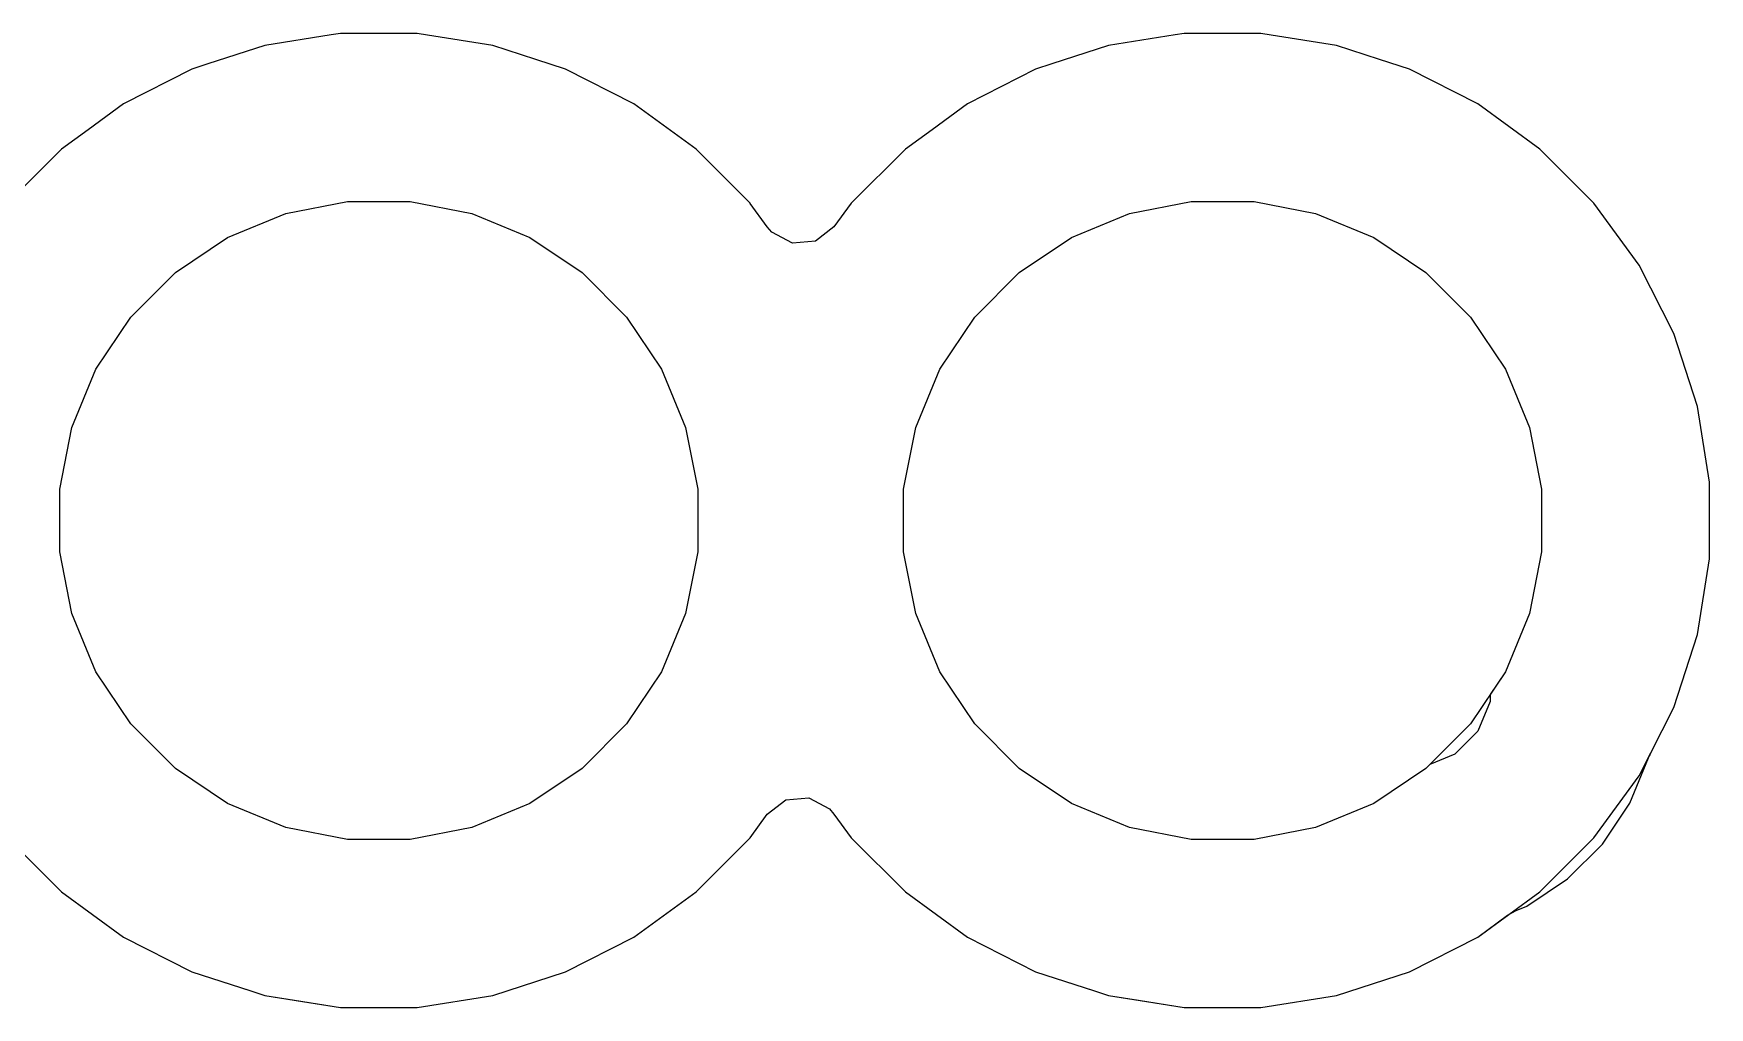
# Model space of a CAD drawing. Header units: inches. Extents: x 6.57 to 9.79, y -8.72 to -3.17.
# Drawn here: x 8.5378 to 8.7364, y -5.2852 to -5.1698 of the extents above; entities that cross this region are included whole.
import ezdxf

# ---------------------------------------------------------------- set-up
doc = ezdxf.new("R2010")
doc.units = ezdxf.units.IN
doc.header["$MEASUREMENT"] = 0
doc.layers.add('In2.Cu', color=33, linetype='CONTINUOUS', true_color=0xce7d2c)

msp = doc.modelspace()

# ---------------------------------------------------------------- linework, layer by layer
at = {"layer": 'In2.Cu', "linetype": 'CONTINUOUS'}
for p, q in [((8.5731, -5.16997), (8.56521, -5.17122)), ((8.5731, -5.16997), (8.56521, -5.17122)), ((8.5731, -5.16997), (8.56521, -5.17122)), ((8.5731, -5.16997), (8.56521, -5.17122)), ((8.57418, -5.1698), (8.5731, -5.16997)), ((8.57418, -5.1698), (8.5731, -5.16997)), ((8.57418, -5.1698), (8.5731, -5.16997)), ((8.57418, -5.1698), (8.5731, -5.16997)), ((8.58326, -5.1698), (8.57418, -5.1698)), ((8.58326, -5.1698), (8.57418, -5.1698)), ((8.58326, -5.1698), (8.57418, -5.1698)), ((8.58326, -5.1698), (8.57418, -5.1698)), ((8.58449, -5.16999), (8.58326, -5.1698)), ((8.58449, -5.16999), (8.58326, -5.1698)), ((8.58449, -5.16999), (8.58326, -5.1698)), ((8.58449, -5.16999), (8.58326, -5.1698)), ((8.59224, -5.17122), (8.58449, -5.16999)), ((8.59224, -5.17122), (8.58449, -5.16999)), ((8.59224, -5.17122), (8.58449, -5.16999)), ((8.59224, -5.17122), (8.58449, -5.16999)), ((8.6731, -5.16997), (8.66521, -5.17122)), ((8.6731, -5.16997), (8.66521, -5.17122)), ((8.6731, -5.16997), (8.66521, -5.17122)), ((8.6731, -5.16997), (8.66521, -5.17122)), ((8.67418, -5.1698), (8.6731, -5.16997)), ((8.67418, -5.1698), (8.6731, -5.16997)), ((8.67418, -5.1698), (8.6731, -5.16997)), ((8.67418, -5.1698), (8.6731, -5.16997)), ((8.68326, -5.1698), (8.67418, -5.1698)), ((8.68326, -5.1698), (8.67418, -5.1698)), ((8.68326, -5.1698), (8.67418, -5.1698)), ((8.68326, -5.1698), (8.67418, -5.1698)), ((8.68449, -5.16999), (8.68326, -5.1698)), ((8.68449, -5.16999), (8.68326, -5.1698)), ((8.68449, -5.16999), (8.68326, -5.1698)), ((8.68449, -5.16999), (8.68326, -5.1698)), ((8.69224, -5.17122), (8.68449, -5.16999)), ((8.69224, -5.17122), (8.68449, -5.16999)), ((8.69224, -5.17122), (8.68449, -5.16999)), ((8.69224, -5.17122), (8.68449, -5.16999)), ((8.56521, -5.17122), (8.55848, -5.17341)), ((8.56521, -5.17122), (8.55848, -5.17341)), ((8.56521, -5.17122), (8.55848, -5.17341)), ((8.56521, -5.17122), (8.55848, -5.17341)), ((8.59732, -5.17287), (8.59224, -5.17122)), ((8.59732, -5.17287), (8.59224, -5.17122)), ((8.59732, -5.17287), (8.59224, -5.17122)), ((8.59732, -5.17287), (8.59224, -5.17122)), ((8.66521, -5.17122), (8.65848, -5.17341)), ((8.66521, -5.17122), (8.65848, -5.17341)), ((8.66521, -5.17122), (8.65848, -5.17341)), ((8.66521, -5.17122), (8.65848, -5.17341)), ((8.69732, -5.17287), (8.69224, -5.17122)), ((8.69732, -5.17287), (8.69224, -5.17122)), ((8.69732, -5.17287), (8.69224, -5.17122)), ((8.69732, -5.17287), (8.69224, -5.17122)), ((8.55657, -5.17403), (8.54848, -5.17815)), ((8.55657, -5.17403), (8.54848, -5.17815)), ((8.55657, -5.17403), (8.54848, -5.17815)), ((8.55657, -5.17403), (8.54848, -5.17815)), ((8.55848, -5.17341), (8.55657, -5.17403)), ((8.55848, -5.17341), (8.55657, -5.17403)), ((8.55848, -5.17341), (8.55657, -5.17403)), ((8.55848, -5.17341), (8.55657, -5.17403)), ((8.55657, -5.17403), (8.55657, -5.17403)), ((8.55657, -5.17403), (8.55657, -5.17403)), ((8.55657, -5.17403), (8.55657, -5.17403)), ((8.55657, -5.17403), (8.55657, -5.17403)), ((8.55657, -5.17403), (8.55657, -5.17403)), ((8.55657, -5.17403), (8.55657, -5.17403)), ((8.55657, -5.17403), (8.55657, -5.17403)), ((8.55657, -5.17403), (8.55657, -5.17403)), ((8.60087, -5.17403), (8.59732, -5.17287)), ((8.60087, -5.17403), (8.59732, -5.17287)), ((8.60087, -5.17403), (8.59732, -5.17287)), ((8.60087, -5.17403), (8.59732, -5.17287)), ((8.60897, -5.17815), (8.60087, -5.17403)), ((8.60897, -5.17815), (8.60087, -5.17403)), ((8.60897, -5.17815), (8.60087, -5.17403)), ((8.60897, -5.17815), (8.60087, -5.17403)), ((8.65657, -5.17403), (8.64848, -5.17815)), ((8.65657, -5.17403), (8.64848, -5.17815)), ((8.65657, -5.17403), (8.64848, -5.17815)), ((8.65657, -5.17403), (8.64848, -5.17815)), ((8.65848, -5.17341), (8.65657, -5.17403)), ((8.65848, -5.17341), (8.65657, -5.17403)), ((8.65848, -5.17341), (8.65657, -5.17403)), ((8.65848, -5.17341), (8.65657, -5.17403)), ((8.65657, -5.17403), (8.65657, -5.17403)), ((8.65657, -5.17403), (8.65657, -5.17403)), ((8.65657, -5.17403), (8.65657, -5.17403)), ((8.65657, -5.17403), (8.65657, -5.17403)), ((8.65657, -5.17403), (8.65657, -5.17403)), ((8.65657, -5.17403), (8.65657, -5.17403)), ((8.65657, -5.17403), (8.65657, -5.17403)), ((8.65657, -5.17403), (8.65657, -5.17403)), ((8.70087, -5.17403), (8.69732, -5.17287)), ((8.70087, -5.17403), (8.69732, -5.17287)), ((8.70087, -5.17403), (8.69732, -5.17287)), ((8.70087, -5.17403), (8.69732, -5.17287)), ((8.70897, -5.17815), (8.70087, -5.17403)), ((8.70897, -5.17815), (8.70087, -5.17403)), ((8.70897, -5.17815), (8.70087, -5.17403)), ((8.70897, -5.17815), (8.70087, -5.17403)), ((8.54848, -5.17815), (8.54429, -5.1812)), ((8.54848, -5.17815), (8.54429, -5.1812)), ((8.54848, -5.17815), (8.54429, -5.1812)), ((8.54848, -5.17815), (8.54429, -5.1812)), ((8.61632, -5.18349), (8.60897, -5.17815)), ((8.61632, -5.18349), (8.60897, -5.17815)), ((8.61632, -5.18349), (8.60897, -5.17815)), ((8.61632, -5.18349), (8.60897, -5.17815)), ((8.64848, -5.17815), (8.64429, -5.1812)), ((8.64848, -5.17815), (8.64429, -5.1812)), ((8.64848, -5.17815), (8.64429, -5.1812)), ((8.64848, -5.17815), (8.64429, -5.1812)), ((8.71632, -5.18349), (8.70897, -5.17815)), ((8.71632, -5.18349), (8.70897, -5.17815)), ((8.71632, -5.18349), (8.70897, -5.17815)), ((8.71632, -5.18349), (8.70897, -5.17815)), ((8.54429, -5.1812), (8.54113, -5.18349)), ((8.54429, -5.1812), (8.54113, -5.18349)), ((8.54429, -5.1812), (8.54113, -5.18349)), ((8.54429, -5.1812), (8.54113, -5.18349)), ((8.64429, -5.1812), (8.64113, -5.18349)), ((8.64429, -5.1812), (8.64113, -5.18349)), ((8.64429, -5.1812), (8.64113, -5.18349)), ((8.64429, -5.1812), (8.64113, -5.18349)), ((8.54113, -5.18349), (8.53471, -5.18991)), ((8.54113, -5.18349), (8.53471, -5.18991)), ((8.54113, -5.18349), (8.53471, -5.18991)), ((8.54113, -5.18349), (8.53471, -5.18991)), ((8.54113, -5.18349), (8.54113, -5.18349)), ((8.54113, -5.18349), (8.54113, -5.18349)), ((8.54113, -5.18349), (8.54113, -5.18349)), ((8.54113, -5.18349), (8.54113, -5.18349)), ((8.54113, -5.18349), (8.54113, -5.18349)), ((8.54113, -5.18349), (8.54113, -5.18349)), ((8.54113, -5.18349), (8.54113, -5.18349)), ((8.54113, -5.18349), (8.54113, -5.18349)), ((8.62274, -5.18991), (8.61632, -5.18349)), ((8.62274, -5.18991), (8.61632, -5.18349)), ((8.62274, -5.18991), (8.61632, -5.18349)), ((8.62274, -5.18991), (8.61632, -5.18349)), ((8.64113, -5.18349), (8.63471, -5.18991)), ((8.64113, -5.18349), (8.63471, -5.18991)), ((8.64113, -5.18349), (8.63471, -5.18991)), ((8.64113, -5.18349), (8.63471, -5.18991)), ((8.64113, -5.18349), (8.64113, -5.18349)), ((8.64113, -5.18349), (8.64113, -5.18349)), ((8.64113, -5.18349), (8.64113, -5.18349)), ((8.64113, -5.18349), (8.64113, -5.18349)), ((8.64113, -5.18349), (8.64113, -5.18349)), ((8.64113, -5.18349), (8.64113, -5.18349)), ((8.64113, -5.18349), (8.64113, -5.18349)), ((8.64113, -5.18349), (8.64113, -5.18349)), ((8.72274, -5.18991), (8.71632, -5.18349)), ((8.72274, -5.18991), (8.71632, -5.18349)), ((8.72274, -5.18991), (8.71632, -5.18349)), ((8.72274, -5.18991), (8.71632, -5.18349)), ((8.56769, -5.19114), (8.575, -5.18969)), ((8.56769, -5.19114), (8.575, -5.18969)), ((8.56769, -5.19114), (8.575, -5.18969)), ((8.56769, -5.19114), (8.575, -5.18969)), ((8.575, -5.18969), (8.58245, -5.18969)), ((8.575, -5.18969), (8.58245, -5.18969)), ((8.575, -5.18969), (8.58245, -5.18969)), ((8.575, -5.18969), (8.58245, -5.18969)), ((8.58245, -5.18969), (8.58975, -5.19114)), ((8.58245, -5.18969), (8.58975, -5.19114)), ((8.58245, -5.18969), (8.58975, -5.19114)), ((8.58245, -5.18969), (8.58975, -5.19114)), ((8.62275, -5.18993), (8.62274, -5.18991)), ((8.62275, -5.18993), (8.62274, -5.18991)), ((8.62275, -5.18993), (8.62274, -5.18991)), ((8.62275, -5.18993), (8.62274, -5.18991)), ((8.62477, -5.19271), (8.62275, -5.18993)), ((8.62477, -5.19271), (8.62275, -5.18993)), ((8.62477, -5.19271), (8.62275, -5.18993)), ((8.62477, -5.19271), (8.62275, -5.18993)), ((8.63471, -5.18991), (8.63267, -5.19271)), ((8.63471, -5.18991), (8.63267, -5.19271)), ((8.63471, -5.18991), (8.63267, -5.19271)), ((8.63471, -5.18991), (8.63267, -5.19271)), ((8.66769, -5.19114), (8.675, -5.18969)), ((8.66769, -5.19114), (8.675, -5.18969)), ((8.66769, -5.19114), (8.675, -5.18969)), ((8.66769, -5.19114), (8.675, -5.18969)), ((8.675, -5.18969), (8.68245, -5.18969)), ((8.675, -5.18969), (8.68245, -5.18969)), ((8.675, -5.18969), (8.68245, -5.18969)), ((8.675, -5.18969), (8.68245, -5.18969)), ((8.68245, -5.18969), (8.68975, -5.19114)), ((8.68245, -5.18969), (8.68975, -5.19114)), ((8.68245, -5.18969), (8.68975, -5.19114)), ((8.68245, -5.18969), (8.68975, -5.19114)), ((8.72808, -5.19726), (8.72274, -5.18991)), ((8.72808, -5.19726), (8.72274, -5.18991)), ((8.72808, -5.19726), (8.72274, -5.18991)), ((8.72808, -5.19726), (8.72274, -5.18991)), ((8.56081, -5.19399), (8.56769, -5.19114)), ((8.56081, -5.19399), (8.56769, -5.19114)), ((8.56081, -5.19399), (8.56769, -5.19114)), ((8.56081, -5.19399), (8.56769, -5.19114)), ((8.58975, -5.19114), (8.59664, -5.19399)), ((8.58975, -5.19114), (8.59664, -5.19399)), ((8.58975, -5.19114), (8.59664, -5.19399)), ((8.58975, -5.19114), (8.59664, -5.19399)), ((8.66081, -5.19399), (8.66769, -5.19114)), ((8.66081, -5.19399), (8.66769, -5.19114)), ((8.66081, -5.19399), (8.66769, -5.19114)), ((8.66081, -5.19399), (8.66769, -5.19114)), ((8.68975, -5.19114), (8.69664, -5.19399)), ((8.68975, -5.19114), (8.69664, -5.19399)), ((8.68975, -5.19114), (8.69664, -5.19399)), ((8.68975, -5.19114), (8.69664, -5.19399)), ((8.62532, -5.19335), (8.62477, -5.19271)), ((8.62532, -5.19335), (8.62477, -5.19271)), ((8.62532, -5.19335), (8.62477, -5.19271)), ((8.62532, -5.19335), (8.62477, -5.19271)), ((8.62775, -5.19463), (8.62532, -5.19335)), ((8.62775, -5.19463), (8.62532, -5.19335)), ((8.62775, -5.19463), (8.62532, -5.19335)), ((8.62775, -5.19463), (8.62532, -5.19335)), ((8.63267, -5.19271), (8.63049, -5.19439)), ((8.63267, -5.19271), (8.63049, -5.19439)), ((8.63267, -5.19271), (8.63049, -5.19439)), ((8.63267, -5.19271), (8.63049, -5.19439)), ((8.55462, -5.19813), (8.56081, -5.19399)), ((8.55462, -5.19813), (8.56081, -5.19399)), ((8.55462, -5.19813), (8.56081, -5.19399)), ((8.55462, -5.19813), (8.56081, -5.19399)), ((8.59664, -5.19399), (8.60283, -5.19813)), ((8.59664, -5.19399), (8.60283, -5.19813)), ((8.59664, -5.19399), (8.60283, -5.19813)), ((8.59664, -5.19399), (8.60283, -5.19813)), ((8.63049, -5.19439), (8.62775, -5.19463)), ((8.63049, -5.19439), (8.62775, -5.19463)), ((8.63049, -5.19439), (8.62775, -5.19463)), ((8.63049, -5.19439), (8.62775, -5.19463)), ((8.65462, -5.19813), (8.66081, -5.19399)), ((8.65462, -5.19813), (8.66081, -5.19399)), ((8.65462, -5.19813), (8.66081, -5.19399)), ((8.65462, -5.19813), (8.66081, -5.19399)), ((8.69664, -5.19399), (8.70283, -5.19813)), ((8.69664, -5.19399), (8.70283, -5.19813)), ((8.69664, -5.19399), (8.70283, -5.19813)), ((8.69664, -5.19399), (8.70283, -5.19813)), ((8.7322, -5.20535), (8.72808, -5.19726)), ((8.7322, -5.20535), (8.72808, -5.19726)), ((8.7322, -5.20535), (8.72808, -5.19726)), ((8.7322, -5.20535), (8.72808, -5.19726)), ((8.54935, -5.2034), (8.55462, -5.19813)), ((8.54935, -5.2034), (8.55462, -5.19813)), ((8.54935, -5.2034), (8.55462, -5.19813)), ((8.54935, -5.2034), (8.55462, -5.19813)), ((8.60283, -5.19813), (8.6081, -5.2034)), ((8.60283, -5.19813), (8.6081, -5.2034)), ((8.60283, -5.19813), (8.6081, -5.2034)), ((8.60283, -5.19813), (8.6081, -5.2034)), ((8.64935, -5.2034), (8.65462, -5.19813)), ((8.64935, -5.2034), (8.65462, -5.19813)), ((8.64935, -5.2034), (8.65462, -5.19813)), ((8.64935, -5.2034), (8.65462, -5.19813)), ((8.70283, -5.19813), (8.7081, -5.2034)), ((8.70283, -5.19813), (8.7081, -5.2034)), ((8.70283, -5.19813), (8.7081, -5.2034)), ((8.70283, -5.19813), (8.7081, -5.2034)), ((8.54521, -5.20959), (8.54935, -5.2034)), ((8.54521, -5.20959), (8.54935, -5.2034)), ((8.54521, -5.20959), (8.54935, -5.2034)), ((8.54521, -5.20959), (8.54935, -5.2034)), ((8.6081, -5.2034), (8.61224, -5.20959)), ((8.6081, -5.2034), (8.61224, -5.20959)), ((8.6081, -5.2034), (8.61224, -5.20959)), ((8.6081, -5.2034), (8.61224, -5.20959)), ((8.64521, -5.20959), (8.64935, -5.2034)), ((8.64521, -5.20959), (8.64935, -5.2034)), ((8.64521, -5.20959), (8.64935, -5.2034)), ((8.64521, -5.20959), (8.64935, -5.2034)), ((8.7081, -5.2034), (8.71224, -5.20959)), ((8.7081, -5.2034), (8.71224, -5.20959)), ((8.7081, -5.2034), (8.71224, -5.20959)), ((8.7081, -5.2034), (8.71224, -5.20959)), ((8.73501, -5.21399), (8.7322, -5.20535)), ((8.73501, -5.21399), (8.7322, -5.20535)), ((8.73501, -5.21399), (8.7322, -5.20535)), ((8.73501, -5.21399), (8.7322, -5.20535)), ((8.54236, -5.21647), (8.54521, -5.20959)), ((8.54236, -5.21647), (8.54521, -5.20959)), ((8.54236, -5.21647), (8.54521, -5.20959)), ((8.54236, -5.21647), (8.54521, -5.20959)), ((8.61224, -5.20959), (8.61509, -5.21647)), ((8.61224, -5.20959), (8.61509, -5.21647)), ((8.61224, -5.20959), (8.61509, -5.21647)), ((8.61224, -5.20959), (8.61509, -5.21647)), ((8.64236, -5.21647), (8.64521, -5.20959)), ((8.64236, -5.21647), (8.64521, -5.20959)), ((8.64236, -5.21647), (8.64521, -5.20959)), ((8.64236, -5.21647), (8.64521, -5.20959)), ((8.71224, -5.20959), (8.71509, -5.21647)), ((8.71224, -5.20959), (8.71509, -5.21647)), ((8.71224, -5.20959), (8.71509, -5.21647)), ((8.71224, -5.20959), (8.71509, -5.21647)), ((8.73643, -5.22296), (8.73501, -5.21399)), ((8.73643, -5.22296), (8.73501, -5.21399)), ((8.73643, -5.22296), (8.73501, -5.21399)), ((8.73643, -5.22296), (8.73501, -5.21399)), ((8.54091, -5.22378), (8.54236, -5.21647)), ((8.54091, -5.22378), (8.54236, -5.21647)), ((8.54091, -5.22378), (8.54236, -5.21647)), ((8.54091, -5.22378), (8.54236, -5.21647)), ((8.61509, -5.21647), (8.61654, -5.22378)), ((8.61509, -5.21647), (8.61654, -5.22378)), ((8.61509, -5.21647), (8.61654, -5.22378)), ((8.61509, -5.21647), (8.61654, -5.22378)), ((8.64091, -5.22378), (8.64236, -5.21647)), ((8.64091, -5.22378), (8.64236, -5.21647)), ((8.64091, -5.22378), (8.64236, -5.21647)), ((8.64091, -5.22378), (8.64236, -5.21647)), ((8.71509, -5.21647), (8.71654, -5.22378)), ((8.71509, -5.21647), (8.71654, -5.22378)), ((8.71509, -5.21647), (8.71654, -5.22378)), ((8.71509, -5.21647), (8.71654, -5.22378)), ((8.73643, -5.23205), (8.73643, -5.22296)), ((8.73643, -5.23205), (8.73643, -5.22296)), ((8.73643, -5.23205), (8.73643, -5.22296)), ((8.73643, -5.23205), (8.73643, -5.22296)), ((8.54091, -5.23123), (8.54091, -5.22378)), ((8.54091, -5.23123), (8.54091, -5.22378)), ((8.54091, -5.23123), (8.54091, -5.22378)), ((8.54091, -5.23123), (8.54091, -5.22378)), ((8.61654, -5.22378), (8.61654, -5.23123)), ((8.61654, -5.22378), (8.61654, -5.23123)), ((8.61654, -5.22378), (8.61654, -5.23123)), ((8.61654, -5.22378), (8.61654, -5.23123)), ((8.64091, -5.23123), (8.64091, -5.22378)), ((8.64091, -5.23123), (8.64091, -5.22378)), ((8.64091, -5.23123), (8.64091, -5.22378)), ((8.64091, -5.23123), (8.64091, -5.22378)), ((8.71654, -5.22378), (8.71654, -5.23123)), ((8.71654, -5.22378), (8.71654, -5.23123)), ((8.71654, -5.22378), (8.71654, -5.23123)), ((8.71654, -5.22378), (8.71654, -5.23123)), ((8.54236, -5.23854), (8.54091, -5.23123)), ((8.54236, -5.23854), (8.54091, -5.23123)), ((8.54236, -5.23854), (8.54091, -5.23123)), ((8.54236, -5.23854), (8.54091, -5.23123)), ((8.61654, -5.23123), (8.61509, -5.23854)), ((8.61654, -5.23123), (8.61509, -5.23854)), ((8.61654, -5.23123), (8.61509, -5.23854)), ((8.61654, -5.23123), (8.61509, -5.23854)), ((8.64236, -5.23854), (8.64091, -5.23123)), ((8.64236, -5.23854), (8.64091, -5.23123)), ((8.64236, -5.23854), (8.64091, -5.23123)), ((8.64236, -5.23854), (8.64091, -5.23123)), ((8.71654, -5.23123), (8.71509, -5.23854)), ((8.71654, -5.23123), (8.71509, -5.23854)), ((8.71654, -5.23123), (8.71509, -5.23854)), ((8.71654, -5.23123), (8.71509, -5.23854)), ((8.73501, -5.24102), (8.73643, -5.23205)), ((8.73501, -5.24102), (8.73643, -5.23205)), ((8.73501, -5.24102), (8.73643, -5.23205)), ((8.73501, -5.24102), (8.73643, -5.23205)), ((8.54521, -5.24542), (8.54236, -5.23854)), ((8.54521, -5.24542), (8.54236, -5.23854)), ((8.54521, -5.24542), (8.54236, -5.23854)), ((8.54521, -5.24542), (8.54236, -5.23854)), ((8.61509, -5.23854), (8.61224, -5.24542)), ((8.61509, -5.23854), (8.61224, -5.24542)), ((8.61509, -5.23854), (8.61224, -5.24542)), ((8.61509, -5.23854), (8.61224, -5.24542)), ((8.64521, -5.24542), (8.64236, -5.23854)), ((8.64521, -5.24542), (8.64236, -5.23854)), ((8.64521, -5.24542), (8.64236, -5.23854)), ((8.64521, -5.24542), (8.64236, -5.23854)), ((8.71509, -5.23854), (8.71224, -5.24542)), ((8.71509, -5.23854), (8.71224, -5.24542)), ((8.71509, -5.23854), (8.71224, -5.24542)), ((8.71509, -5.23854), (8.71224, -5.24542)), ((8.7322, -5.24966), (8.73501, -5.24102)), ((8.7322, -5.24966), (8.73501, -5.24102)), ((8.7322, -5.24966), (8.73501, -5.24102)), ((8.7322, -5.24966), (8.73501, -5.24102)), ((8.54935, -5.25161), (8.54521, -5.24542)), ((8.54935, -5.25161), (8.54521, -5.24542)), ((8.54935, -5.25161), (8.54521, -5.24542)), ((8.54935, -5.25161), (8.54521, -5.24542)), ((8.61224, -5.24542), (8.6081, -5.25161)), ((8.61224, -5.24542), (8.6081, -5.25161)), ((8.61224, -5.24542), (8.6081, -5.25161)), ((8.61224, -5.24542), (8.6081, -5.25161)), ((8.64935, -5.25161), (8.64521, -5.24542)), ((8.64935, -5.25161), (8.64521, -5.24542)), ((8.64935, -5.25161), (8.64521, -5.24542)), ((8.64935, -5.25161), (8.64521, -5.24542)), ((8.71224, -5.24542), (8.7081, -5.25161)), ((8.71224, -5.24542), (8.7081, -5.25161)), ((8.71224, -5.24542), (8.71044, -5.24811)), ((8.71224, -5.24542), (8.71044, -5.24811)), ((8.71044, -5.24894), (8.70897, -5.25248)), ((8.71044, -5.24894), (8.70897, -5.25248)), ((8.71044, -5.24811), (8.71044, -5.24894)), ((8.71044, -5.24811), (8.71044, -5.24894)), ((8.72808, -5.25775), (8.7322, -5.24966)), ((8.72808, -5.25775), (8.7322, -5.24966)), ((8.72946, -5.25503), (8.7322, -5.24966)), ((8.72946, -5.25503), (8.7322, -5.24966)), ((8.7322, -5.24966), (8.7322, -5.24966)), ((8.7322, -5.24966), (8.7322, -5.24966)), ((8.7322, -5.24966), (8.7322, -5.24966)), ((8.7322, -5.24966), (8.7322, -5.24966)), ((8.55462, -5.25688), (8.54935, -5.25161)), ((8.55462, -5.25688), (8.54935, -5.25161)), ((8.55462, -5.25688), (8.54935, -5.25161)), ((8.55462, -5.25688), (8.54935, -5.25161)), ((8.6081, -5.25161), (8.60283, -5.25688)), ((8.6081, -5.25161), (8.60283, -5.25688)), ((8.6081, -5.25161), (8.60283, -5.25688)), ((8.6081, -5.25161), (8.60283, -5.25688)), ((8.65462, -5.25688), (8.64935, -5.25161)), ((8.65462, -5.25688), (8.64935, -5.25161)), ((8.65462, -5.25688), (8.64935, -5.25161)), ((8.65462, -5.25688), (8.64935, -5.25161)), ((8.7081, -5.25161), (8.70283, -5.25688)), ((8.7081, -5.25161), (8.70283, -5.25688)), ((8.70897, -5.25248), (8.70626, -5.2552)), ((8.70897, -5.25248), (8.70626, -5.2552)), ((8.70626, -5.2552), (8.70328, -5.25643)), ((8.70626, -5.2552), (8.70328, -5.25643)), ((8.7292, -5.25563), (8.72929, -5.25541)), ((8.7292, -5.25563), (8.72929, -5.25541)), ((8.72929, -5.25541), (8.72931, -5.25542)), ((8.72929, -5.25541), (8.72931, -5.25542)), ((8.72931, -5.25542), (8.72946, -5.25503)), ((8.72931, -5.25542), (8.72946, -5.25503)), ((8.56081, -5.26102), (8.55462, -5.25688)), ((8.56081, -5.26102), (8.55462, -5.25688)), ((8.56081, -5.26102), (8.55462, -5.25688)), ((8.56081, -5.26102), (8.55462, -5.25688)), ((8.60283, -5.25688), (8.59664, -5.26102)), ((8.60283, -5.25688), (8.59664, -5.26102)), ((8.60283, -5.25688), (8.59664, -5.26102)), ((8.60283, -5.25688), (8.59664, -5.26102)), ((8.66081, -5.26102), (8.65462, -5.25688)), ((8.66081, -5.26102), (8.65462, -5.25688)), ((8.66081, -5.26102), (8.65462, -5.25688)), ((8.66081, -5.26102), (8.65462, -5.25688)), ((8.70283, -5.25688), (8.69664, -5.26102)), ((8.70283, -5.25688), (8.69664, -5.26102)), ((8.70283, -5.25688), (8.69664, -5.26102)), ((8.70283, -5.25688), (8.69664, -5.26102)), ((8.70328, -5.25643), (8.70283, -5.25688)), ((8.70328, -5.25643), (8.70283, -5.25688)), ((8.72697, -5.26101), (8.7292, -5.25563)), ((8.72697, -5.26101), (8.7292, -5.25563)), ((8.7292, -5.25563), (8.7292, -5.25563)), ((8.7292, -5.25563), (8.7292, -5.25563)), ((8.72274, -5.2651), (8.72808, -5.25775)), ((8.72274, -5.2651), (8.72808, -5.25775)), ((8.56769, -5.26387), (8.56081, -5.26102)), ((8.56769, -5.26387), (8.56081, -5.26102)), ((8.56769, -5.26387), (8.56081, -5.26102)), ((8.56769, -5.26387), (8.56081, -5.26102)), ((8.59664, -5.26102), (8.58975, -5.26387)), ((8.59664, -5.26102), (8.58975, -5.26387)), ((8.59664, -5.26102), (8.58975, -5.26387)), ((8.59664, -5.26102), (8.58975, -5.26387)), ((8.62477, -5.26229), (8.62695, -5.26062)), ((8.62477, -5.26229), (8.62695, -5.26062)), ((8.62477, -5.26229), (8.62695, -5.26062)), ((8.62477, -5.26229), (8.62695, -5.26062)), ((8.62695, -5.26062), (8.62969, -5.26038)), ((8.62695, -5.26062), (8.62969, -5.26038)), ((8.62695, -5.26062), (8.62969, -5.26038)), ((8.62695, -5.26062), (8.62969, -5.26038)), ((8.62969, -5.26038), (8.63213, -5.26166)), ((8.62969, -5.26038), (8.63213, -5.26166)), ((8.62969, -5.26038), (8.63213, -5.26166)), ((8.62969, -5.26038), (8.63213, -5.26166)), ((8.66769, -5.26387), (8.66081, -5.26102)), ((8.66769, -5.26387), (8.66081, -5.26102)), ((8.66769, -5.26387), (8.66081, -5.26102)), ((8.66769, -5.26387), (8.66081, -5.26102)), ((8.69664, -5.26102), (8.68975, -5.26387)), ((8.69664, -5.26102), (8.68975, -5.26387)), ((8.69664, -5.26102), (8.68975, -5.26387)), ((8.69664, -5.26102), (8.68975, -5.26387)), ((8.72374, -5.26585), (8.72697, -5.26101)), ((8.72374, -5.26585), (8.72697, -5.26101)), ((8.62274, -5.2651), (8.62477, -5.26229)), ((8.62274, -5.2651), (8.62477, -5.26229)), ((8.62274, -5.2651), (8.62477, -5.26229)), ((8.62274, -5.2651), (8.62477, -5.26229)), ((8.63213, -5.26166), (8.63267, -5.26229)), ((8.63213, -5.26166), (8.63267, -5.26229)), ((8.63213, -5.26166), (8.63267, -5.26229)), ((8.63213, -5.26166), (8.63267, -5.26229)), ((8.63267, -5.26229), (8.63471, -5.2651)), ((8.63267, -5.26229), (8.63471, -5.2651)), ((8.63267, -5.26229), (8.63471, -5.2651)), ((8.63267, -5.26229), (8.63471, -5.2651)), ((8.53471, -5.2651), (8.54113, -5.27152)), ((8.53471, -5.2651), (8.54113, -5.27152)), ((8.53471, -5.2651), (8.54113, -5.27152)), ((8.53471, -5.2651), (8.54113, -5.27152)), ((8.575, -5.26532), (8.56769, -5.26387)), ((8.575, -5.26532), (8.56769, -5.26387)), ((8.575, -5.26532), (8.56769, -5.26387)), ((8.575, -5.26532), (8.56769, -5.26387)), ((8.58245, -5.26532), (8.575, -5.26532)), ((8.58245, -5.26532), (8.575, -5.26532)), ((8.58245, -5.26532), (8.575, -5.26532)), ((8.58245, -5.26532), (8.575, -5.26532)), ((8.58975, -5.26387), (8.58245, -5.26532)), ((8.58975, -5.26387), (8.58245, -5.26532)), ((8.58975, -5.26387), (8.58245, -5.26532)), ((8.58975, -5.26387), (8.58245, -5.26532)), ((8.61632, -5.27152), (8.62274, -5.2651)), ((8.61632, -5.27152), (8.62274, -5.2651)), ((8.61632, -5.27152), (8.62274, -5.2651)), ((8.61632, -5.27152), (8.62274, -5.2651)), ((8.63471, -5.2651), (8.64113, -5.27152)), ((8.63471, -5.2651), (8.64113, -5.27152)), ((8.63471, -5.2651), (8.64113, -5.27152)), ((8.63471, -5.2651), (8.64113, -5.27152)), ((8.675, -5.26532), (8.66769, -5.26387)), ((8.675, -5.26532), (8.66769, -5.26387)), ((8.675, -5.26532), (8.66769, -5.26387)), ((8.675, -5.26532), (8.66769, -5.26387)), ((8.68245, -5.26532), (8.675, -5.26532)), ((8.68245, -5.26532), (8.675, -5.26532)), ((8.68245, -5.26532), (8.675, -5.26532)), ((8.68245, -5.26532), (8.675, -5.26532)), ((8.68975, -5.26387), (8.68245, -5.26532)), ((8.68975, -5.26387), (8.68245, -5.26532)), ((8.68975, -5.26387), (8.68245, -5.26532)), ((8.68975, -5.26387), (8.68245, -5.26532)), ((8.71632, -5.27152), (8.72274, -5.2651)), ((8.71632, -5.27152), (8.72274, -5.2651)), ((8.71962, -5.26997), (8.72374, -5.26585)), ((8.71962, -5.26997), (8.72374, -5.26585)), ((8.71478, -5.2732), (8.71962, -5.26997)), ((8.71478, -5.2732), (8.71962, -5.26997)), ((8.54113, -5.27152), (8.54848, -5.27686)), ((8.54113, -5.27152), (8.54848, -5.27686)), ((8.54113, -5.27152), (8.54848, -5.27686)), ((8.54113, -5.27152), (8.54848, -5.27686)), ((8.60897, -5.27686), (8.61632, -5.27152)), ((8.60897, -5.27686), (8.61632, -5.27152)), ((8.60897, -5.27686), (8.61632, -5.27152)), ((8.60897, -5.27686), (8.61632, -5.27152)), ((8.64113, -5.27152), (8.64848, -5.27686)), ((8.64113, -5.27152), (8.64848, -5.27686)), ((8.64113, -5.27152), (8.64848, -5.27686)), ((8.64113, -5.27152), (8.64848, -5.27686)), ((8.70897, -5.27686), (8.71632, -5.27152)), ((8.70897, -5.27686), (8.71632, -5.27152)), ((8.7135, -5.27373), (8.71478, -5.2732)), ((8.7135, -5.27373), (8.71478, -5.2732)), ((8.71478, -5.2732), (8.71478, -5.2732)), ((8.71478, -5.2732), (8.71478, -5.2732)), ((8.71478, -5.2732), (8.71478, -5.2732)), ((8.71478, -5.2732), (8.71478, -5.2732)), ((8.70897, -5.27686), (8.7125, -5.27429)), ((8.70897, -5.27686), (8.7125, -5.27429)), ((8.7125, -5.27429), (8.7135, -5.27373)), ((8.7125, -5.27429), (8.7135, -5.27373)), ((8.54848, -5.27686), (8.55657, -5.28098)), ((8.54848, -5.27686), (8.55657, -5.28098)), ((8.54848, -5.27686), (8.55657, -5.28098)), ((8.54848, -5.27686), (8.55657, -5.28098)), ((8.60087, -5.28098), (8.60897, -5.27686)), ((8.60087, -5.28098), (8.60897, -5.27686)), ((8.60087, -5.28098), (8.60897, -5.27686)), ((8.60087, -5.28098), (8.60897, -5.27686)), ((8.64848, -5.27686), (8.65657, -5.28098)), ((8.64848, -5.27686), (8.65657, -5.28098)), ((8.64848, -5.27686), (8.65657, -5.28098)), ((8.64848, -5.27686), (8.65657, -5.28098)), ((8.70087, -5.28098), (8.70897, -5.27686)), ((8.70087, -5.28098), (8.70897, -5.27686)), ((8.70087, -5.28098), (8.70897, -5.27686)), ((8.70087, -5.28098), (8.70897, -5.27686)), ((8.55657, -5.28098), (8.56356, -5.28325)), ((8.55657, -5.28098), (8.56344, -5.28321)), ((8.55657, -5.28098), (8.56356, -5.28325)), ((8.55657, -5.28098), (8.56344, -5.28321)), ((8.59224, -5.28379), (8.60087, -5.28098)), ((8.59224, -5.28379), (8.60087, -5.28098)), ((8.59224, -5.28379), (8.60087, -5.28098)), ((8.59224, -5.28379), (8.60087, -5.28098)), ((8.65657, -5.28098), (8.66356, -5.28325)), ((8.65657, -5.28098), (8.66344, -5.28321)), ((8.65657, -5.28098), (8.66356, -5.28325)), ((8.65657, -5.28098), (8.66344, -5.28321)), ((8.69224, -5.28379), (8.70087, -5.28098)), ((8.69224, -5.28379), (8.70087, -5.28098)), ((8.69224, -5.28379), (8.70087, -5.28098)), ((8.69224, -5.28379), (8.70087, -5.28098)), ((8.56344, -5.28321), (8.56521, -5.28379)), ((8.56344, -5.28321), (8.56521, -5.28379)), ((8.56356, -5.28325), (8.56521, -5.28379)), ((8.56356, -5.28325), (8.56521, -5.28379)), ((8.66344, -5.28321), (8.66521, -5.28379)), ((8.66344, -5.28321), (8.66521, -5.28379)), ((8.66356, -5.28325), (8.66521, -5.28379)), ((8.66356, -5.28325), (8.66521, -5.28379)), ((8.56521, -5.28379), (8.56875, -5.28435)), ((8.56521, -5.28379), (8.5697, -5.2845)), ((8.56521, -5.28379), (8.56875, -5.28435)), ((8.56521, -5.28379), (8.56875, -5.28435)), ((8.56875, -5.28435), (8.57418, -5.28521)), ((8.56875, -5.28435), (8.57418, -5.28521)), ((8.56875, -5.28435), (8.57418, -5.28521)), ((8.5697, -5.2845), (8.57418, -5.28521)), ((8.57418, -5.28521), (8.57418, -5.28521)), ((8.57418, -5.28521), (8.58326, -5.28521)), ((8.57418, -5.28521), (8.57418, -5.28521)), ((8.57418, -5.28521), (8.58326, -5.28521)), ((8.57418, -5.28521), (8.57418, -5.28521)), ((8.57418, -5.28521), (8.58326, -5.28521)), ((8.57418, -5.28521), (8.57418, -5.28521)), ((8.57418, -5.28521), (8.58326, -5.28521)), ((8.58326, -5.28521), (8.59224, -5.28379)), ((8.58326, -5.28521), (8.59224, -5.28379)), ((8.58326, -5.28521), (8.59224, -5.28379)), ((8.58326, -5.28521), (8.59224, -5.28379)), ((8.58326, -5.28521), (8.58326, -5.28521)), ((8.58326, -5.28521), (8.58326, -5.28521)), ((8.58326, -5.28521), (8.58326, -5.28521)), ((8.58326, -5.28521), (8.58326, -5.28521)), ((8.66521, -5.28379), (8.66875, -5.28435)), ((8.66521, -5.28379), (8.6697, -5.2845)), ((8.66521, -5.28379), (8.66875, -5.28435)), ((8.66521, -5.28379), (8.66875, -5.28435)), ((8.66875, -5.28435), (8.67418, -5.28521)), ((8.66875, -5.28435), (8.67418, -5.28521)), ((8.66875, -5.28435), (8.67418, -5.28521)), ((8.6697, -5.2845), (8.67418, -5.28521)), ((8.67418, -5.28521), (8.67418, -5.28521)), ((8.67418, -5.28521), (8.68326, -5.28521)), ((8.67418, -5.28521), (8.67418, -5.28521)), ((8.67418, -5.28521), (8.68326, -5.28521)), ((8.67418, -5.28521), (8.67418, -5.28521)), ((8.67418, -5.28521), (8.68326, -5.28521)), ((8.67418, -5.28521), (8.67418, -5.28521)), ((8.67418, -5.28521), (8.68326, -5.28521)), ((8.68326, -5.28521), (8.69224, -5.28379)), ((8.68326, -5.28521), (8.69224, -5.28379)), ((8.68326, -5.28521), (8.69224, -5.28379)), ((8.68326, -5.28521), (8.69224, -5.28379)), ((8.68326, -5.28521), (8.68326, -5.28521)), ((8.68326, -5.28521), (8.68326, -5.28521)), ((8.68326, -5.28521), (8.68326, -5.28521)), ((8.68326, -5.28521), (8.68326, -5.28521))]:
    msp.add_line(p, q, dxfattribs=at)

doc.saveas('drawing.dxf')
